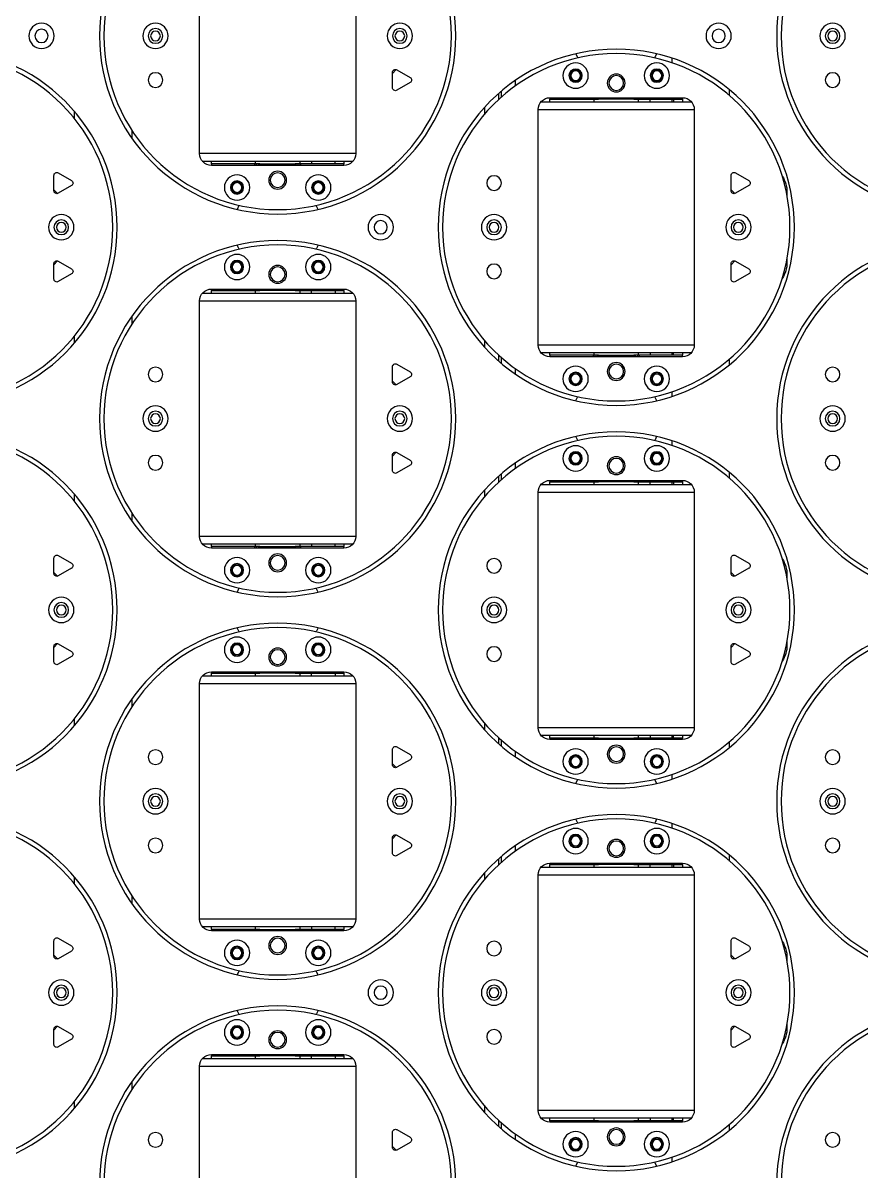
# Model space of a CAD drawing. Header units: millimetres. Extents: x 845401 to 948039, y 511594 to 550263.
# Drawn here: x 923646.1 to 923930.8, y 531751.1 to 532141.1 of the extents above; entities that cross this region are included whole.
import ezdxf

# ---------------------------------------------------------------- set-up
doc = ezdxf.new("R2010")
doc.units = ezdxf.units.MM
doc.layers.add('00', color=7, linetype='Continuous')
doc.layers.add('A-剖-0.10mm.......SECT-L01', color=255, linetype='Continuous', lineweight=18)

# ---------------------------------------------------------------- blocks, each defined once
blk = doc.blocks.new('1260包胶摆轮')
at = {"color": 7, "linetype": 'Continuous', "lineweight": 25}
for p, q in [((4842352.88, 878751.8), (4842352.88, 878671.8)), ((4842405.88, 878671.8), (4842405.88, 878751.8)), ((4842513.38, 878704.24), (4842513.38, 878702.66)), ((4842418.38, 878699.05), (4842419.64, 878700.36)), ((4842418.38, 878699.4), (4842418.38, 878694.2)), ((4842424.38, 878697.66), (4842419.88, 878700.26)), ((4842419.88, 878693.33), (4842424.38, 878695.93)), ((4842532.88, 878693.47), (4842532.88, 878691.51)), ((4842454.38, 878690.17), (4842454.38, 878692.19)), ((4842455.38, 878693.05), (4842455.38, 878691.07)), ((4842516.88, 878690.8), (4842471.88, 878690.8)), ((4842471.88, 878690.3), (4842471.88, 878690.8)), ((4842486.63, 878690.3), (4842471.88, 878690.3)), ((4842471.88, 878690.3), (4842471.88, 878689.3)), ((4842486.63, 878690.8), (4842486.63, 878690.3)), ((4842487.22, 878690.3), (4842486.63, 878690.3)), ((4842486.88, 878690.3), (4842486.88, 878689.3)), ((4842487.8, 878690.3), (4842487.22, 878690.3)), ((4842488.38, 878690.3), (4842487.8, 878690.3)), ((4842488.38, 878690.8), (4842488.38, 878690.3)), ((4842488.38, 878690.3), (4842500.38, 878690.3)), ((4842500.38, 878690.3), (4842500.38, 878690.8)), ((4842500.97, 878690.3), (4842500.38, 878690.3)), ((4842501.55, 878690.3), (4842500.97, 878690.3)), ((4842502.13, 878690.3), (4842501.55, 878690.3)), ((4842501.88, 878689.3), (4842501.88, 878690.3)), ((4842502.13, 878690.3), (4842502.13, 878690.8)), ((4842516.88, 878690.3), (4842502.13, 878690.3)), ((4842505.88, 878689.3), (4842505.88, 878690.3)), ((4842513.38, 878690.3), (4842513.38, 878689.3)), ((4842513.88, 878690.3), (4842513.88, 878689.3)), ((4842516.88, 878690.8), (4842516.88, 878690.3)), ((4842516.88, 878689.3), (4842516.88, 878690.3)), ((4842310.38, 878686.1), (4842310.38, 878683.75)), ((4842467.88, 878686.8), (4842467.88, 878606.8)), ((4842468.76, 878689.3), (4842520.01, 878689.3)), ((4842520.88, 878606.8), (4842520.88, 878686.8)), ((4842329.88, 878677.02), (4842329.88, 878679.7)), ((4842405.01, 878669.3), (4842353.76, 878669.3)), ((4842356.88, 878669.3), (4842356.88, 878668.3)), ((4842356.88, 878668.3), (4842371.63, 878668.3)), ((4842356.88, 878667.8), (4842356.88, 878668.3)), ((4842356.88, 878667.8), (4842401.88, 878667.8)), ((4842371.63, 878668.3), (4842371.63, 878667.8)), ((4842371.63, 878668.3), (4842372.22, 878668.3)), ((4842371.88, 878669.3), (4842371.88, 878668.3)), ((4842372.22, 878668.3), (4842372.8, 878668.3)), ((4842372.8, 878668.3), (4842373.38, 878668.3)), ((4842385.38, 878668.3), (4842373.38, 878668.3)), ((4842373.38, 878668.3), (4842373.38, 878667.8)), ((4842385.38, 878667.8), (4842385.38, 878668.3)), ((4842385.38, 878668.3), (4842385.97, 878668.3)), ((4842385.97, 878668.3), (4842386.55, 878668.3)), ((4842386.55, 878668.3), (4842387.13, 878668.3)), ((4842386.88, 878668.3), (4842386.88, 878669.3)), ((4842387.13, 878668.3), (4842401.88, 878668.3)), ((4842387.13, 878667.8), (4842387.13, 878668.3)), ((4842390.88, 878669.3), (4842390.88, 878668.3)), ((4842398.88, 878668.3), (4842398.88, 878669.3)), ((4842401.88, 878668.3), (4842401.88, 878669.3)), ((4842401.88, 878668.3), (4842401.88, 878667.8)), ((4842303.38, 878664.4), (4842303.38, 878659.2)), ((4842309.38, 878662.66), (4842304.88, 878665.26)), ((4842533.38, 878664.4), (4842533.38, 878659.2)), ((4842539.38, 878662.66), (4842534.88, 878665.26)), ((4842304.64, 878658.23), (4842303.38, 878659.54)), ((4842304.88, 878658.33), (4842309.38, 878660.93)), ((4842534.64, 878658.23), (4842533.38, 878659.54)), ((4842534.88, 878658.33), (4842539.38, 878660.93)), ((4842552.38, 878657.63), (4842552.38, 878658.8)), ((4842303.38, 878634.05), (4842304.64, 878635.36)), ((4842309.38, 878632.66), (4842304.88, 878635.26)), ((4842533.38, 878634.05), (4842534.64, 878635.36)), ((4842539.38, 878632.66), (4842534.88, 878635.26)), ((4842552.38, 878634.8), (4842552.38, 878635.96)), ((4842303.38, 878634.4), (4842303.38, 878629.2)), ((4842533.38, 878634.4), (4842533.38, 878629.2)), ((4842304.88, 878628.33), (4842309.38, 878630.93)), ((4842534.88, 878628.33), (4842539.38, 878630.93)), ((4842353.76, 878624.3), (4842405.01, 878624.3)), ((4842401.88, 878625.8), (4842356.88, 878625.8)), ((4842356.88, 878625.3), (4842356.88, 878625.8)), ((4842371.63, 878625.3), (4842356.88, 878625.3)), ((4842356.88, 878625.3), (4842356.88, 878624.3)), ((4842371.63, 878625.8), (4842371.63, 878625.3)), ((4842372.22, 878625.3), (4842371.63, 878625.3)), ((4842371.88, 878625.3), (4842371.88, 878624.3)), ((4842372.8, 878625.3), (4842372.22, 878625.3)), ((4842373.38, 878625.3), (4842372.8, 878625.3)), ((4842373.38, 878625.8), (4842373.38, 878625.3)), ((4842373.38, 878625.3), (4842385.38, 878625.3)), ((4842385.38, 878625.3), (4842385.38, 878625.8)), ((4842385.97, 878625.3), (4842385.38, 878625.3)), ((4842386.55, 878625.3), (4842385.97, 878625.3)), ((4842387.13, 878625.3), (4842386.55, 878625.3)), ((4842386.88, 878624.3), (4842386.88, 878625.3)), ((4842387.13, 878625.3), (4842387.13, 878625.8)), ((4842401.88, 878625.3), (4842387.13, 878625.3)), ((4842390.88, 878624.3), (4842390.88, 878625.3)), ((4842398.88, 878625.3), (4842398.88, 878624.3)), ((4842401.88, 878625.8), (4842401.88, 878625.3)), ((4842401.88, 878624.3), (4842401.88, 878625.3)), ((4842352.88, 878621.8), (4842352.88, 878541.8)), ((4842405.88, 878541.8), (4842405.88, 878621.8)), ((4842329.88, 878613.9), (4842329.88, 878616.58)), ((4842310.38, 878609.85), (4842310.38, 878607.5)), ((4842520.01, 878604.3), (4842468.76, 878604.3)), ((4842471.88, 878604.3), (4842471.88, 878603.3)), ((4842486.88, 878604.3), (4842486.88, 878603.3)), ((4842501.88, 878603.3), (4842501.88, 878604.3)), ((4842505.88, 878604.3), (4842505.88, 878603.3)), ((4842513.38, 878604.3), (4842513.38, 878603.3)), ((4842513.88, 878603.3), (4842513.88, 878604.3)), ((4842516.88, 878603.3), (4842516.88, 878604.3)), ((4842424.38, 878597.66), (4842419.88, 878600.26)), ((4842454.38, 878601.41), (4842454.38, 878603.43)), ((4842455.38, 878602.53), (4842455.38, 878600.55)), ((4842471.88, 878603.3), (4842486.63, 878603.3)), ((4842471.88, 878602.8), (4842471.88, 878603.3)), ((4842471.88, 878602.8), (4842516.88, 878602.8)), ((4842486.63, 878603.3), (4842486.63, 878602.8)), ((4842486.63, 878603.3), (4842487.22, 878603.3)), ((4842487.22, 878603.3), (4842487.8, 878603.3)), ((4842487.8, 878603.3), (4842488.38, 878603.3)), ((4842500.38, 878603.3), (4842488.38, 878603.3)), ((4842488.38, 878603.3), (4842488.38, 878602.8)), ((4842500.38, 878602.8), (4842500.38, 878603.3)), ((4842500.38, 878603.3), (4842500.97, 878603.3)), ((4842500.97, 878603.3), (4842501.55, 878603.3)), ((4842501.55, 878603.3), (4842502.13, 878603.3)), ((4842502.13, 878603.3), (4842516.88, 878603.3)), ((4842502.13, 878602.8), (4842502.13, 878603.3)), ((4842516.88, 878603.3), (4842516.88, 878602.8)), ((4842532.88, 878602.09), (4842532.88, 878600.13)), ((4842418.38, 878599.4), (4842418.38, 878594.2)), ((4842419.88, 878593.33), (4842424.38, 878595.93)), ((4842419.64, 878593.23), (4842418.38, 878594.54)), ((4842513.38, 878590.94), (4842513.38, 878589.36)), ((4842513.38, 878574.24), (4842513.38, 878572.66)), ((4842418.38, 878569.05), (4842419.64, 878570.36)), ((4842418.38, 878569.4), (4842418.38, 878564.2)), ((4842424.38, 878567.66), (4842419.88, 878570.26)), ((4842419.88, 878563.33), (4842424.38, 878565.93)), ((4842454.38, 878560.17), (4842454.38, 878562.19)), ((4842455.38, 878563.05), (4842455.38, 878561.07)), ((4842532.88, 878563.47), (4842532.88, 878561.51)), ((4842468.76, 878559.3), (4842520.01, 878559.3)), ((4842516.88, 878560.8), (4842471.88, 878560.8)), ((4842471.88, 878560.3), (4842471.88, 878560.8)), ((4842486.63, 878560.3), (4842471.88, 878560.3)), ((4842471.88, 878560.3), (4842471.88, 878559.3)), ((4842486.63, 878560.8), (4842486.63, 878560.3)), ((4842487.22, 878560.3), (4842486.63, 878560.3)), ((4842486.88, 878560.3), (4842486.88, 878559.3)), ((4842487.8, 878560.3), (4842487.22, 878560.3)), ((4842488.38, 878560.3), (4842487.8, 878560.3)), ((4842488.38, 878560.8), (4842488.38, 878560.3)), ((4842488.38, 878560.3), (4842500.38, 878560.3)), ((4842500.38, 878560.3), (4842500.38, 878560.8)), ((4842500.97, 878560.3), (4842500.38, 878560.3)), ((4842501.55, 878560.3), (4842500.97, 878560.3)), ((4842502.13, 878560.3), (4842501.55, 878560.3)), ((4842501.88, 878559.3), (4842501.88, 878560.3)), ((4842502.13, 878560.3), (4842502.13, 878560.8)), ((4842516.88, 878560.3), (4842502.13, 878560.3)), ((4842505.88, 878559.3), (4842505.88, 878560.3)), ((4842513.38, 878560.3), (4842513.38, 878559.3)), ((4842513.88, 878560.3), (4842513.88, 878559.3)), ((4842516.88, 878560.8), (4842516.88, 878560.3)), ((4842516.88, 878559.3), (4842516.88, 878560.3)), ((4842310.38, 878556.1), (4842310.38, 878553.75)), ((4842467.88, 878556.8), (4842467.88, 878476.8)), ((4842520.88, 878476.8), (4842520.88, 878556.8)), ((4842329.88, 878547.02), (4842329.88, 878549.7)), ((4842405.01, 878539.3), (4842353.76, 878539.3)), ((4842356.88, 878539.3), (4842356.88, 878538.3)), ((4842356.88, 878538.3), (4842371.63, 878538.3)), ((4842356.88, 878537.8), (4842356.88, 878538.3)), ((4842356.88, 878537.8), (4842401.88, 878537.8)), ((4842371.63, 878538.3), (4842371.63, 878537.8)), ((4842371.63, 878538.3), (4842372.22, 878538.3)), ((4842371.88, 878539.3), (4842371.88, 878538.3)), ((4842372.22, 878538.3), (4842372.8, 878538.3)), ((4842372.8, 878538.3), (4842373.38, 878538.3)), ((4842385.38, 878538.3), (4842373.38, 878538.3)), ((4842373.38, 878538.3), (4842373.38, 878537.8)), ((4842385.38, 878537.8), (4842385.38, 878538.3)), ((4842385.38, 878538.3), (4842385.97, 878538.3)), ((4842385.97, 878538.3), (4842386.55, 878538.3)), ((4842386.55, 878538.3), (4842387.13, 878538.3)), ((4842386.88, 878538.3), (4842386.88, 878539.3)), ((4842387.13, 878538.3), (4842401.88, 878538.3)), ((4842387.13, 878537.8), (4842387.13, 878538.3)), ((4842390.88, 878539.3), (4842390.88, 878538.3)), ((4842398.88, 878538.3), (4842398.88, 878539.3)), ((4842401.88, 878538.3), (4842401.88, 878539.3)), ((4842401.88, 878538.3), (4842401.88, 878537.8)), ((4842303.38, 878534.4), (4842303.38, 878529.2)), ((4842309.38, 878532.66), (4842304.88, 878535.26)), ((4842533.38, 878534.4), (4842533.38, 878529.2)), ((4842539.38, 878532.66), (4842534.88, 878535.26)), ((4842304.88, 878528.33), (4842309.38, 878530.93)), ((4842534.88, 878528.33), (4842539.38, 878530.93)), ((4842304.64, 878528.23), (4842303.38, 878529.54)), ((4842534.64, 878528.23), (4842533.38, 878529.54)), ((4842552.38, 878527.63), (4842552.38, 878528.8)), ((4842303.38, 878504.05), (4842304.64, 878505.36)), ((4842303.38, 878504.4), (4842303.38, 878499.2)), ((4842309.38, 878502.66), (4842304.88, 878505.26)), ((4842533.38, 878504.05), (4842534.64, 878505.36)), ((4842533.38, 878504.4), (4842533.38, 878499.2)), ((4842539.38, 878502.66), (4842534.88, 878505.26)), ((4842552.38, 878504.8), (4842552.38, 878505.96)), ((4842304.88, 878498.33), (4842309.38, 878500.93)), ((4842534.88, 878498.33), (4842539.38, 878500.93)), ((4842401.88, 878495.8), (4842356.88, 878495.8)), ((4842356.88, 878495.3), (4842356.88, 878495.8)), ((4842371.63, 878495.3), (4842356.88, 878495.3)), ((4842356.88, 878495.3), (4842356.88, 878494.3)), ((4842371.63, 878495.8), (4842371.63, 878495.3)), ((4842372.22, 878495.3), (4842371.63, 878495.3)), ((4842371.88, 878495.3), (4842371.88, 878494.3)), ((4842372.8, 878495.3), (4842372.22, 878495.3)), ((4842373.38, 878495.3), (4842372.8, 878495.3)), ((4842373.38, 878495.8), (4842373.38, 878495.3)), ((4842373.38, 878495.3), (4842385.38, 878495.3)), ((4842385.38, 878495.3), (4842385.38, 878495.8)), ((4842385.97, 878495.3), (4842385.38, 878495.3)), ((4842386.55, 878495.3), (4842385.97, 878495.3)), ((4842387.13, 878495.3), (4842386.55, 878495.3)), ((4842386.88, 878494.3), (4842386.88, 878495.3)), ((4842387.13, 878495.3), (4842387.13, 878495.8)), ((4842401.88, 878495.3), (4842387.13, 878495.3)), ((4842390.88, 878494.3), (4842390.88, 878495.3)), ((4842398.88, 878495.3), (4842398.88, 878494.3)), ((4842401.88, 878495.8), (4842401.88, 878495.3)), ((4842401.88, 878494.3), (4842401.88, 878495.3)), ((4842352.88, 878491.8), (4842352.88, 878411.8)), ((4842353.76, 878494.3), (4842405.01, 878494.3)), ((4842405.88, 878411.8), (4842405.88, 878491.8)), ((4842329.88, 878483.9), (4842329.88, 878486.58)), ((4842310.38, 878479.85), (4842310.38, 878477.5)), ((4842454.38, 878471.41), (4842454.38, 878473.43)), ((4842455.38, 878472.53), (4842455.38, 878470.55)), ((4842520.01, 878474.3), (4842468.76, 878474.3)), ((4842471.88, 878474.3), (4842471.88, 878473.3)), ((4842471.88, 878473.3), (4842486.63, 878473.3)), ((4842471.88, 878472.8), (4842471.88, 878473.3)), ((4842471.88, 878472.8), (4842516.88, 878472.8)), ((4842486.63, 878473.3), (4842486.63, 878472.8)), ((4842486.63, 878473.3), (4842487.22, 878473.3)), ((4842486.88, 878474.3), (4842486.88, 878473.3)), ((4842487.22, 878473.3), (4842487.8, 878473.3)), ((4842487.8, 878473.3), (4842488.38, 878473.3)), ((4842500.38, 878473.3), (4842488.38, 878473.3)), ((4842488.38, 878473.3), (4842488.38, 878472.8)), ((4842500.38, 878472.8), (4842500.38, 878473.3)), ((4842500.38, 878473.3), (4842500.97, 878473.3)), ((4842500.97, 878473.3), (4842501.55, 878473.3)), ((4842501.55, 878473.3), (4842502.13, 878473.3)), ((4842501.88, 878473.3), (4842501.88, 878474.3)), ((4842502.13, 878472.8), (4842502.13, 878473.3)), ((4842502.13, 878473.3), (4842516.88, 878473.3)), ((4842505.88, 878474.3), (4842505.88, 878473.3)), ((4842513.38, 878474.3), (4842513.38, 878473.3)), ((4842513.88, 878473.3), (4842513.88, 878474.3)), ((4842516.88, 878473.3), (4842516.88, 878474.3)), ((4842516.88, 878473.3), (4842516.88, 878472.8)), ((4842532.88, 878472.09), (4842532.88, 878470.13)), ((4842418.38, 878469.4), (4842418.38, 878464.2)), ((4842424.38, 878467.66), (4842419.88, 878470.26)), ((4842419.64, 878463.23), (4842418.38, 878464.54)), ((4842419.88, 878463.33), (4842424.38, 878465.93)), ((4842513.38, 878460.94), (4842513.38, 878459.36)), ((4842513.38, 878444.24), (4842513.38, 878442.66)), ((4842418.38, 878439.05), (4842419.64, 878440.36)), ((4842424.38, 878437.66), (4842419.88, 878440.26)), ((4842418.38, 878439.4), (4842418.38, 878434.2)), ((4842419.88, 878433.33), (4842424.38, 878435.93)), ((4842454.38, 878430.17), (4842454.38, 878432.19)), ((4842455.38, 878433.05), (4842455.38, 878431.07)), ((4842532.88, 878433.47), (4842532.88, 878431.51)), ((4842468.76, 878429.3), (4842520.01, 878429.3)), ((4842516.88, 878430.8), (4842471.88, 878430.8)), ((4842471.88, 878430.3), (4842471.88, 878430.8)), ((4842486.63, 878430.3), (4842471.88, 878430.3)), ((4842471.88, 878430.3), (4842471.88, 878429.3)), ((4842486.63, 878430.8), (4842486.63, 878430.3)), ((4842487.22, 878430.3), (4842486.63, 878430.3)), ((4842486.88, 878430.3), (4842486.88, 878429.3)), ((4842487.8, 878430.3), (4842487.22, 878430.3)), ((4842488.38, 878430.3), (4842487.8, 878430.3)), ((4842488.38, 878430.8), (4842488.38, 878430.3)), ((4842488.38, 878430.3), (4842500.38, 878430.3)), ((4842500.38, 878430.3), (4842500.38, 878430.8)), ((4842500.97, 878430.3), (4842500.38, 878430.3)), ((4842501.55, 878430.3), (4842500.97, 878430.3)), ((4842502.13, 878430.3), (4842501.55, 878430.3)), ((4842501.88, 878429.3), (4842501.88, 878430.3)), ((4842502.13, 878430.3), (4842502.13, 878430.8)), ((4842516.88, 878430.3), (4842502.13, 878430.3)), ((4842505.88, 878429.3), (4842505.88, 878430.3)), ((4842513.38, 878430.3), (4842513.38, 878429.3)), ((4842513.88, 878430.3), (4842513.88, 878429.3)), ((4842516.88, 878430.8), (4842516.88, 878430.3)), ((4842516.88, 878429.3), (4842516.88, 878430.3)), ((4842310.38, 878426.1), (4842310.38, 878423.75)), ((4842467.88, 878426.8), (4842467.88, 878346.8)), ((4842520.88, 878346.8), (4842520.88, 878426.8)), ((4842329.88, 878417.02), (4842329.88, 878419.7)), ((4842405.01, 878409.3), (4842353.76, 878409.3)), ((4842356.88, 878409.3), (4842356.88, 878408.3)), ((4842371.88, 878409.3), (4842371.88, 878408.3)), ((4842386.88, 878408.3), (4842386.88, 878409.3)), ((4842390.88, 878409.3), (4842390.88, 878408.3)), ((4842398.88, 878408.3), (4842398.88, 878409.3)), ((4842401.88, 878408.3), (4842401.88, 878409.3)), ((4842309.38, 878402.66), (4842304.88, 878405.26)), ((4842356.88, 878407.8), (4842356.88, 878408.3)), ((4842356.88, 878408.3), (4842371.63, 878408.3)), ((4842356.88, 878407.8), (4842401.88, 878407.8)), ((4842371.63, 878408.3), (4842371.63, 878407.8)), ((4842371.63, 878408.3), (4842372.22, 878408.3)), ((4842372.22, 878408.3), (4842372.8, 878408.3)), ((4842372.8, 878408.3), (4842373.38, 878408.3)), ((4842385.38, 878408.3), (4842373.38, 878408.3)), ((4842373.38, 878408.3), (4842373.38, 878407.8)), ((4842385.38, 878407.8), (4842385.38, 878408.3)), ((4842385.38, 878408.3), (4842385.97, 878408.3)), ((4842385.97, 878408.3), (4842386.55, 878408.3)), ((4842386.55, 878408.3), (4842387.13, 878408.3)), ((4842387.13, 878408.3), (4842401.88, 878408.3)), ((4842387.13, 878407.8), (4842387.13, 878408.3)), ((4842401.88, 878408.3), (4842401.88, 878407.8)), ((4842539.38, 878402.66), (4842534.88, 878405.26)), ((4842303.38, 878404.4), (4842303.38, 878399.2)), ((4842304.88, 878398.33), (4842309.38, 878400.93)), ((4842533.38, 878404.4), (4842533.38, 878399.2)), ((4842534.88, 878398.33), (4842539.38, 878400.93)), ((4842304.64, 878398.23), (4842303.38, 878399.54)), ((4842534.64, 878398.23), (4842533.38, 878399.54)), ((4842552.38, 878397.63), (4842552.38, 878398.8)), ((4842303.38, 878374.05), (4842304.64, 878375.36)), ((4842303.38, 878374.4), (4842303.38, 878369.2)), ((4842309.38, 878372.66), (4842304.88, 878375.26)), ((4842533.38, 878374.05), (4842534.64, 878375.36)), ((4842533.38, 878374.4), (4842533.38, 878369.2)), ((4842539.38, 878372.66), (4842534.88, 878375.26)), ((4842552.38, 878374.8), (4842552.38, 878375.96)), ((4842304.88, 878368.33), (4842309.38, 878370.93)), ((4842534.88, 878368.33), (4842539.38, 878370.93)), ((4842353.76, 878364.3), (4842405.01, 878364.3)), ((4842401.88, 878365.8), (4842356.88, 878365.8)), ((4842356.88, 878365.3), (4842356.88, 878365.8)), ((4842371.63, 878365.3), (4842356.88, 878365.3)), ((4842356.88, 878365.3), (4842356.88, 878364.3)), ((4842371.63, 878365.8), (4842371.63, 878365.3)), ((4842372.22, 878365.3), (4842371.63, 878365.3)), ((4842371.88, 878365.3), (4842371.88, 878364.3)), ((4842372.8, 878365.3), (4842372.22, 878365.3)), ((4842373.38, 878365.3), (4842372.8, 878365.3)), ((4842373.38, 878365.8), (4842373.38, 878365.3)), ((4842373.38, 878365.3), (4842385.38, 878365.3)), ((4842385.38, 878365.3), (4842385.38, 878365.8)), ((4842385.97, 878365.3), (4842385.38, 878365.3)), ((4842386.55, 878365.3), (4842385.97, 878365.3)), ((4842387.13, 878365.3), (4842386.55, 878365.3)), ((4842386.88, 878364.3), (4842386.88, 878365.3)), ((4842387.13, 878365.3), (4842387.13, 878365.8)), ((4842401.88, 878365.3), (4842387.13, 878365.3)), ((4842390.88, 878364.3), (4842390.88, 878365.3)), ((4842398.88, 878365.3), (4842398.88, 878364.3)), ((4842401.88, 878365.8), (4842401.88, 878365.3)), ((4842401.88, 878364.3), (4842401.88, 878365.3)), ((4842352.88, 878361.8), (4842352.88, 878281.8)), ((4842405.88, 878281.8), (4842405.88, 878361.8)), ((4842329.88, 878353.9), (4842329.88, 878356.58)), ((4842310.38, 878349.85), (4842310.38, 878347.5)), ((4842454.38, 878341.41), (4842454.38, 878343.43)), ((4842455.38, 878342.53), (4842455.38, 878340.55)), ((4842520.01, 878344.3), (4842468.76, 878344.3)), ((4842471.88, 878344.3), (4842471.88, 878343.3)), ((4842471.88, 878342.8), (4842471.88, 878343.3)), ((4842471.88, 878343.3), (4842486.63, 878343.3)), ((4842471.88, 878342.8), (4842516.88, 878342.8)), ((4842486.63, 878343.3), (4842486.63, 878342.8)), ((4842486.63, 878343.3), (4842487.22, 878343.3)), ((4842486.88, 878344.3), (4842486.88, 878343.3)), ((4842487.22, 878343.3), (4842487.8, 878343.3)), ((4842487.8, 878343.3), (4842488.38, 878343.3)), ((4842500.38, 878343.3), (4842488.38, 878343.3)), ((4842488.38, 878343.3), (4842488.38, 878342.8)), ((4842500.38, 878342.8), (4842500.38, 878343.3)), ((4842500.38, 878343.3), (4842500.97, 878343.3)), ((4842500.97, 878343.3), (4842501.55, 878343.3)), ((4842501.55, 878343.3), (4842502.13, 878343.3)), ((4842501.88, 878343.3), (4842501.88, 878344.3)), ((4842502.13, 878343.3), (4842516.88, 878343.3)), ((4842502.13, 878342.8), (4842502.13, 878343.3)), ((4842505.88, 878344.3), (4842505.88, 878343.3)), ((4842513.38, 878344.3), (4842513.38, 878343.3)), ((4842513.88, 878343.3), (4842513.88, 878344.3)), ((4842516.88, 878343.3), (4842516.88, 878344.3)), ((4842516.88, 878343.3), (4842516.88, 878342.8)), ((4842418.38, 878339.4), (4842418.38, 878334.2)), ((4842424.38, 878337.66), (4842419.88, 878340.26)), ((4842532.88, 878342.09), (4842532.88, 878340.13)), ((4842419.88, 878333.33), (4842424.38, 878335.93)), ((4842419.64, 878333.23), (4842418.38, 878334.54)), ((4842513.38, 878330.94), (4842513.38, 878329.36))]:
    blk.add_line(p, q, dxfattribs=at)
at = {"color": 8, "linetype": 'Continuous', "lineweight": 25}
for p, q in [((4842460.12, 878696.66), (4842460.12, 878694.83)), ((4842487.22, 878690.8), (4842487.22, 878690.3)), ((4842487.8, 878690.3), (4842487.8, 878690.8)), ((4842500.97, 878690.8), (4842500.97, 878690.3)), ((4842501.55, 878690.3), (4842501.55, 878690.8)), ((4842449.64, 878685.26), (4842449.64, 878687.52)), ((4842520.88, 878686.8), (4842467.88, 878686.8)), ((4842352.88, 878671.8), (4842405.88, 878671.8)), ((4842372.22, 878668.3), (4842372.22, 878667.8)), ((4842372.8, 878667.8), (4842372.8, 878668.3)), ((4842385.97, 878668.3), (4842385.97, 878667.8)), ((4842386.55, 878667.8), (4842386.55, 878668.3)), ((4842372.22, 878625.8), (4842372.22, 878625.3)), ((4842372.8, 878625.3), (4842372.8, 878625.8)), ((4842385.97, 878625.8), (4842385.97, 878625.3)), ((4842386.55, 878625.3), (4842386.55, 878625.8)), ((4842405.88, 878621.8), (4842352.88, 878621.8)), ((4842449.64, 878606.07), (4842449.64, 878608.34)), ((4842467.88, 878606.8), (4842520.88, 878606.8)), ((4842487.22, 878603.3), (4842487.22, 878602.8)), ((4842487.8, 878602.8), (4842487.8, 878603.3)), ((4842500.97, 878603.3), (4842500.97, 878602.8)), ((4842501.55, 878602.8), (4842501.55, 878603.3)), ((4842460.12, 878598.77), (4842460.12, 878596.94)), ((4842460.12, 878566.66), (4842460.12, 878564.83)), ((4842449.64, 878555.26), (4842449.64, 878557.52)), ((4842487.22, 878560.8), (4842487.22, 878560.3)), ((4842487.8, 878560.3), (4842487.8, 878560.8)), ((4842500.97, 878560.8), (4842500.97, 878560.3)), ((4842501.55, 878560.3), (4842501.55, 878560.8)), ((4842520.88, 878556.8), (4842467.88, 878556.8)), ((4842352.88, 878541.8), (4842405.88, 878541.8)), ((4842372.22, 878538.3), (4842372.22, 878537.8)), ((4842372.8, 878537.8), (4842372.8, 878538.3)), ((4842385.97, 878538.3), (4842385.97, 878537.8)), ((4842386.55, 878537.8), (4842386.55, 878538.3)), ((4842372.22, 878495.8), (4842372.22, 878495.3)), ((4842372.8, 878495.3), (4842372.8, 878495.8)), ((4842385.97, 878495.8), (4842385.97, 878495.3)), ((4842386.55, 878495.3), (4842386.55, 878495.8)), ((4842405.88, 878491.8), (4842352.88, 878491.8)), ((4842449.64, 878476.07), (4842449.64, 878478.34)), ((4842467.88, 878476.8), (4842520.88, 878476.8)), ((4842487.22, 878473.3), (4842487.22, 878472.8)), ((4842487.8, 878472.8), (4842487.8, 878473.3)), ((4842500.97, 878473.3), (4842500.97, 878472.8)), ((4842501.55, 878472.8), (4842501.55, 878473.3)), ((4842460.12, 878468.77), (4842460.12, 878466.94)), ((4842460.12, 878436.66), (4842460.12, 878434.83)), ((4842487.22, 878430.8), (4842487.22, 878430.3)), ((4842487.8, 878430.3), (4842487.8, 878430.8)), ((4842500.97, 878430.8), (4842500.97, 878430.3)), ((4842501.55, 878430.3), (4842501.55, 878430.8)), ((4842449.64, 878425.26), (4842449.64, 878427.52)), ((4842520.88, 878426.8), (4842467.88, 878426.8)), ((4842352.88, 878411.8), (4842405.88, 878411.8)), ((4842372.22, 878408.3), (4842372.22, 878407.8)), ((4842372.8, 878407.8), (4842372.8, 878408.3)), ((4842385.97, 878408.3), (4842385.97, 878407.8)), ((4842386.55, 878407.8), (4842386.55, 878408.3)), ((4842372.22, 878365.8), (4842372.22, 878365.3)), ((4842372.8, 878365.3), (4842372.8, 878365.8)), ((4842385.97, 878365.8), (4842385.97, 878365.3)), ((4842386.55, 878365.3), (4842386.55, 878365.8)), ((4842405.88, 878361.8), (4842352.88, 878361.8)), ((4842449.64, 878346.07), (4842449.64, 878348.34)), ((4842467.88, 878346.8), (4842520.88, 878346.8)), ((4842487.22, 878343.3), (4842487.22, 878342.8)), ((4842487.8, 878342.8), (4842487.8, 878343.3)), ((4842500.97, 878343.3), (4842500.97, 878342.8)), ((4842501.55, 878342.8), (4842501.55, 878343.3)), ((4842460.12, 878338.77), (4842460.12, 878336.94))]:
    blk.add_line(p, q, dxfattribs=at)
at = {"color": 7, "linetype": 'Continuous', "lineweight": 25, "flags": 128}
for points in [[(4842480.67, 878705.72), (4842480.69, 878705.66), (4842481.36, 878704.34)], [(4842507.4, 878704.34), (4842508.07, 878705.66), (4842508.1, 878705.72)], [(4842366.36, 878654.25), (4842366.2, 878653.96), (4842365.67, 878652.87)], [(4842393.1, 878652.87), (4842392.56, 878653.96), (4842392.4, 878654.25)], [(4842365.67, 878640.72), (4842365.69, 878640.66), (4842366.36, 878639.34)], [(4842392.4, 878639.34), (4842393.07, 878640.66), (4842393.1, 878640.72)], [(4842481.36, 878589.25), (4842481.2, 878588.96), (4842480.67, 878587.87)], [(4842508.1, 878587.87), (4842507.56, 878588.96), (4842507.4, 878589.25)], [(4842480.67, 878575.72), (4842480.69, 878575.66), (4842481.36, 878574.34)], [(4842507.4, 878574.34), (4842508.07, 878575.66), (4842508.1, 878575.72)], [(4842366.36, 878524.25), (4842366.2, 878523.96), (4842365.67, 878522.87)], [(4842393.1, 878522.87), (4842392.56, 878523.96), (4842392.4, 878524.25)], [(4842365.67, 878510.72), (4842365.69, 878510.66), (4842366.36, 878509.34)], [(4842392.4, 878509.34), (4842393.07, 878510.66), (4842393.1, 878510.72)], [(4842481.36, 878459.25), (4842481.2, 878458.96), (4842480.67, 878457.87)], [(4842508.1, 878457.87), (4842507.56, 878458.96), (4842507.4, 878459.25)], [(4842480.67, 878445.72), (4842480.69, 878445.66), (4842481.36, 878444.34)], [(4842507.4, 878444.34), (4842508.07, 878445.66), (4842508.1, 878445.72)], [(4842366.36, 878394.25), (4842366.2, 878393.96), (4842365.67, 878392.87)], [(4842393.1, 878392.87), (4842392.56, 878393.96), (4842392.4, 878394.25)], [(4842365.67, 878380.72), (4842365.69, 878380.66), (4842366.36, 878379.34)], [(4842392.4, 878379.34), (4842393.07, 878380.66), (4842393.1, 878380.72)], [(4842481.36, 878329.25), (4842481.2, 878328.96), (4842480.67, 878327.87)], [(4842508.1, 878327.87), (4842507.56, 878328.96), (4842507.4, 878329.25)]]:
    blk.add_lwpolyline(points, dxfattribs=at)
at = {"color": 7, "linetype": 'Continuous', "lineweight": 25}
for centre, radius in [((4842379.38, 878711.8), 60.5), ((4842609.38, 878711.8), 60.5), ((4842379.38, 878711.8), 59), ((4842609.38, 878711.8), 59), ((4842264.38, 878646.8), 60.5), ((4842264.38, 878646.8), 59), ((4842494.38, 878646.8), 60.5), ((4842494.38, 878646.8), 59), ((4842480.58, 878698.3), 4.3), ((4842508.18, 878698.3), 4.3), ((4842337.88, 878696.8), 2.5), ((4842480.58, 878698.3), 2.25), ((4842480.58, 878698.3), 2.02), ((4842480.58, 878698.3), 1.65), ((4842494.38, 878695.8), 3.03), ((4842494.38, 878695.8), 2.5), ((4842508.18, 878698.3), 2.25), ((4842508.18, 878698.3), 2.02), ((4842508.18, 878698.3), 1.65), ((4842567.88, 878696.8), 2.5), ((4842365.58, 878660.3), 4.3), ((4842365.58, 878660.3), 2.25), ((4842365.58, 878660.3), 2.03), ((4842379.38, 878662.8), 3.03), ((4842379.38, 878662.8), 2.5), ((4842393.18, 878660.3), 4.3), ((4842393.18, 878660.3), 2.25), ((4842393.18, 878660.3), 2.03), ((4842452.88, 878661.8), 2.5), ((4842365.58, 878660.3), 1.65), ((4842393.18, 878660.3), 1.65), ((4842305.88, 878646.8), 4.3), ((4842414.38, 878646.8), 4.3), ((4842452.88, 878646.8), 4.3), ((4842535.88, 878646.8), 4.3), ((4842305.88, 878646.8), 2.5), ((4842305.88, 878646.8), 1.65), ((4842414.38, 878646.8), 2.25), ((4842452.88, 878646.8), 2.5), ((4842452.88, 878646.8), 1.65), ((4842535.88, 878646.8), 2.5), ((4842535.88, 878646.8), 1.65), ((4842379.38, 878581.8), 60.5), ((4842379.38, 878581.8), 59), ((4842609.38, 878581.8), 60.5), ((4842609.38, 878581.8), 59), ((4842365.58, 878633.3), 4.3), ((4842365.58, 878633.3), 2.25), ((4842365.58, 878633.3), 2.03), ((4842365.58, 878633.3), 1.65), ((4842393.18, 878633.3), 4.3), ((4842393.18, 878633.3), 2.25), ((4842393.18, 878633.3), 2.03), ((4842393.18, 878633.3), 1.65), ((4842379.38, 878630.8), 3.03), ((4842379.38, 878630.8), 2.5), ((4842452.88, 878631.8), 2.5), ((4842494.38, 878597.8), 3.03), ((4842494.38, 878597.8), 2.5), ((4842337.88, 878596.8), 2.5), ((4842480.58, 878595.3), 4.3), ((4842480.58, 878595.3), 2.25), ((4842480.58, 878595.3), 2.03), ((4842480.58, 878595.3), 1.65), ((4842508.18, 878595.3), 4.3), ((4842508.18, 878595.3), 2.25), ((4842508.18, 878595.3), 2.03), ((4842508.18, 878595.3), 1.65), ((4842567.88, 878596.8), 2.5), ((4842337.88, 878581.8), 4.3), ((4842337.88, 878581.8), 2.5), ((4842420.88, 878581.8), 4.3), ((4842420.88, 878581.8), 2.5), ((4842567.88, 878581.8), 4.3), ((4842567.88, 878581.8), 2.5), ((4842337.88, 878581.8), 1.65), ((4842420.88, 878581.8), 1.65), ((4842567.88, 878581.8), 1.65), ((4842264.38, 878516.8), 60.5), ((4842494.38, 878516.8), 60.5), ((4842264.38, 878516.8), 59), ((4842494.38, 878516.8), 59), ((4842480.58, 878568.3), 4.3), ((4842508.18, 878568.3), 4.3), ((4842337.88, 878566.8), 2.5), ((4842480.58, 878568.3), 2.25), ((4842480.58, 878568.3), 2.03), ((4842480.58, 878568.3), 1.65), ((4842494.38, 878565.8), 3.03), ((4842508.18, 878568.3), 2.25), ((4842508.18, 878568.3), 2.03), ((4842508.18, 878568.3), 1.65), ((4842567.88, 878566.8), 2.5), ((4842494.38, 878565.8), 2.5), ((4842365.58, 878530.3), 4.3), ((4842379.38, 878532.8), 3.03), ((4842379.38, 878532.8), 2.5), ((4842393.18, 878530.3), 4.3), ((4842452.88, 878531.8), 2.5), ((4842365.58, 878530.3), 2.25), ((4842365.58, 878530.3), 2.03), ((4842365.58, 878530.3), 1.65), ((4842393.18, 878530.3), 2.25), ((4842393.18, 878530.3), 2.03), ((4842393.18, 878530.3), 1.65), ((4842305.88, 878516.8), 4.3), ((4842305.88, 878516.8), 2.5), ((4842305.88, 878516.8), 1.65), ((4842452.88, 878516.8), 4.3), ((4842452.88, 878516.8), 2.5), ((4842452.88, 878516.8), 1.65), ((4842535.88, 878516.8), 4.3), ((4842535.88, 878516.8), 2.5), ((4842535.88, 878516.8), 1.65), ((4842379.38, 878451.8), 60.5), ((4842379.38, 878451.8), 59), ((4842609.38, 878451.8), 60.5), ((4842609.38, 878451.8), 59), ((4842365.58, 878503.3), 4.3), ((4842393.18, 878503.3), 4.3), ((4842365.58, 878503.3), 2.25), ((4842365.58, 878503.3), 2.02), ((4842365.58, 878503.3), 1.65), ((4842379.38, 878500.8), 3.03), ((4842379.38, 878500.8), 2.5), ((4842393.18, 878503.3), 2.25), ((4842393.18, 878503.3), 2.02), ((4842393.18, 878503.3), 1.65), ((4842452.88, 878501.8), 2.5), ((4842337.88, 878466.8), 2.5), ((4842480.58, 878465.3), 4.3), ((4842480.58, 878465.3), 2.25), ((4842480.58, 878465.3), 2.02), ((4842494.38, 878467.8), 3.03), ((4842494.38, 878467.8), 2.5), ((4842508.18, 878465.3), 4.3), ((4842508.18, 878465.3), 2.25), ((4842508.18, 878465.3), 2.02), ((4842567.88, 878466.8), 2.5), ((4842480.58, 878465.3), 1.65), ((4842508.18, 878465.3), 1.65), ((4842337.88, 878451.8), 4.3), ((4842420.88, 878451.8), 4.3), ((4842567.88, 878451.8), 4.3), ((4842337.88, 878451.8), 2.5), ((4842337.88, 878451.8), 1.65), ((4842420.88, 878451.8), 2.5), ((4842420.88, 878451.8), 1.65), ((4842567.88, 878451.8), 2.5), ((4842567.88, 878451.8), 1.65), ((4842264.38, 878386.8), 60.5), ((4842264.38, 878386.8), 59), ((4842494.38, 878386.8), 60.5), ((4842494.38, 878386.8), 59), ((4842480.58, 878438.3), 4.3), ((4842480.58, 878438.3), 2.25), ((4842480.58, 878438.3), 2.02), ((4842480.58, 878438.3), 1.65), ((4842508.18, 878438.3), 4.3), ((4842508.18, 878438.3), 2.25), ((4842508.18, 878438.3), 2.02), ((4842508.18, 878438.3), 1.65), ((4842337.88, 878436.8), 2.5), ((4842494.38, 878435.8), 3.03), ((4842494.38, 878435.8), 2.5), ((4842567.88, 878436.8), 2.5), ((4842379.38, 878402.8), 3.03), ((4842379.38, 878402.8), 2.5), ((4842365.58, 878400.3), 4.3), ((4842365.58, 878400.3), 2.25), ((4842365.58, 878400.3), 2.03), ((4842365.58, 878400.3), 1.65), ((4842393.18, 878400.3), 4.3), ((4842393.18, 878400.3), 2.25), ((4842393.18, 878400.3), 2.03), ((4842393.18, 878400.3), 1.65), ((4842452.88, 878401.8), 2.5), ((4842305.88, 878386.8), 4.3), ((4842305.88, 878386.8), 2.5), ((4842414.38, 878386.8), 4.3), ((4842452.88, 878386.8), 4.3), ((4842452.88, 878386.8), 2.5), ((4842535.88, 878386.8), 4.3), ((4842535.88, 878386.8), 2.5), ((4842305.88, 878386.8), 1.65), ((4842414.38, 878386.8), 2.25), ((4842452.88, 878386.8), 1.65), ((4842535.88, 878386.8), 1.65), ((4842379.38, 878321.8), 60.5), ((4842609.38, 878321.8), 60.5), ((4842379.38, 878321.8), 59), ((4842365.58, 878373.3), 4.3), ((4842393.18, 878373.3), 4.3), ((4842609.38, 878321.8), 59), ((4842365.58, 878373.3), 2.25), ((4842365.58, 878373.3), 2.02), ((4842365.58, 878373.3), 1.65), ((4842379.38, 878370.8), 3.03), ((4842393.18, 878373.3), 2.25), ((4842393.18, 878373.3), 2.02), ((4842393.18, 878373.3), 1.65), ((4842452.88, 878371.8), 2.5), ((4842379.38, 878370.8), 2.5), ((4842337.88, 878336.8), 2.5), ((4842480.58, 878335.3), 4.3), ((4842494.38, 878337.8), 3.03), ((4842494.38, 878337.8), 2.5), ((4842508.18, 878335.3), 4.3), ((4842567.88, 878336.8), 2.5), ((4842480.58, 878335.3), 2.25), ((4842480.58, 878335.3), 2.03), ((4842480.58, 878335.3), 1.65), ((4842508.18, 878335.3), 2.25), ((4842508.18, 878335.3), 2.03), ((4842508.18, 878335.3), 1.65), ((4842299.17, 878321.8), 4.3), ((4842299.17, 878321.8), 2.25), ((4842337.88, 878321.8), 4.3), ((4842337.88, 878321.8), 2.5), ((4842337.88, 878321.8), 1.65), ((4842420.88, 878321.8), 4.3), ((4842420.88, 878321.8), 2.5), ((4842420.88, 878321.8), 1.65), ((4842529.17, 878321.8), 4.3), ((4842529.17, 878321.8), 2.25), ((4842567.88, 878321.8), 4.3), ((4842567.88, 878321.8), 2.5), ((4842567.88, 878321.8), 1.65)]:
    blk.add_circle(centre, radius, dxfattribs=at)
for centre, radius, start, end in [((4842419.38, 878699.4), 1, 60, 180), ((4842423.88, 878696.8), 1, 300, 60), ((4842419.38, 878694.2), 1, 180, 300), ((4842471.88, 878686.8), 4, 90, 180), ((4842516.88, 878686.8), 4, 0, 90), ((4842356.88, 878671.8), 4, 180, 270), ((4842401.88, 878671.8), 4, 270, 0), ((4842304.38, 878664.4), 1, 60, 180), ((4842308.88, 878661.8), 1, 300, 60), ((4842534.38, 878664.4), 1, 60, 180), ((4842538.88, 878661.8), 1, 300, 60), ((4842542.63, 878658.8), 9.75, 0, 33.4114), ((4842304.38, 878659.2), 1, 180, 300), ((4842534.38, 878659.2), 1, 180, 300), ((4842304.38, 878634.4), 1, 60, 180), ((4842534.38, 878634.4), 1, 60, 180), ((4842308.88, 878631.8), 1, 300, 60), ((4842538.88, 878631.8), 1, 300, 60), ((4842542.63, 878634.8), 9.75, 326.5886, 0), ((4842304.38, 878629.2), 1, 180, 300), ((4842534.38, 878629.2), 1, 180, 300), ((4842356.88, 878621.8), 4, 90, 180), ((4842401.88, 878621.8), 4, 0, 90), ((4842471.88, 878606.8), 4, 180, 270), ((4842516.88, 878606.8), 4, 270, 0), ((4842419.38, 878599.4), 1, 60, 180), ((4842423.88, 878596.8), 1, 300, 60), ((4842419.38, 878594.2), 1, 180, 300), ((4842419.38, 878569.4), 1, 60, 180), ((4842423.88, 878566.8), 1, 300, 60), ((4842419.38, 878564.2), 1, 180, 300), ((4842471.88, 878556.8), 4, 90, 180), ((4842516.88, 878556.8), 4, 0, 90), ((4842356.88, 878541.8), 4, 180, 270), ((4842401.88, 878541.8), 4, 270, 0), ((4842304.38, 878534.4), 1, 60, 180), ((4842534.38, 878534.4), 1, 60, 180), ((4842542.63, 878528.8), 9.75, 0, 33.4114), ((4842308.88, 878531.8), 1, 300, 60), ((4842538.88, 878531.8), 1, 300, 60), ((4842304.38, 878529.2), 1, 180, 300), ((4842534.38, 878529.2), 1, 180, 300), ((4842304.38, 878504.4), 1, 60, 180), ((4842308.88, 878501.8), 1, 300, 60), ((4842534.38, 878504.4), 1, 60, 180), ((4842538.88, 878501.8), 1, 300, 60), ((4842542.63, 878504.8), 9.75, 326.5886, 0), ((4842304.38, 878499.2), 1, 180, 300), ((4842534.38, 878499.2), 1, 180, 300), ((4842356.88, 878491.8), 4, 90, 180), ((4842401.88, 878491.8), 4, 0, 90), ((4842471.88, 878476.8), 4, 180, 270), ((4842516.88, 878476.8), 4, 270, 0), ((4842419.38, 878469.4), 1, 60, 180), ((4842423.88, 878466.8), 1, 300, 60), ((4842419.38, 878464.2), 1, 180, 300), ((4842419.38, 878439.4), 1, 60, 180), ((4842423.88, 878436.8), 1, 300, 60), ((4842419.38, 878434.2), 1, 180, 300), ((4842471.88, 878426.8), 4, 90, 180), ((4842516.88, 878426.8), 4, 0, 90), ((4842356.88, 878411.8), 4, 180, 270), ((4842401.88, 878411.8), 4, 270, 0), ((4842304.38, 878404.4), 1, 60, 180), ((4842534.38, 878404.4), 1, 60, 180), ((4842308.88, 878401.8), 1, 300, 60), ((4842538.88, 878401.8), 1, 300, 60), ((4842542.63, 878398.8), 9.75, 0, 33.4114), ((4842304.38, 878399.2), 1, 180, 300), ((4842534.38, 878399.2), 1, 180, 300), ((4842304.38, 878374.4), 1, 60, 180), ((4842534.38, 878374.4), 1, 60, 180), ((4842542.63, 878374.8), 9.75, 326.5886, 0), ((4842308.88, 878371.8), 1, 300, 60), ((4842538.88, 878371.8), 1, 300, 60), ((4842304.38, 878369.2), 1, 180, 300), ((4842534.38, 878369.2), 1, 180, 300), ((4842356.88, 878361.8), 4, 90, 180), ((4842401.88, 878361.8), 4, 0, 90), ((4842471.88, 878346.8), 4, 180, 270), ((4842516.88, 878346.8), 4, 270, 0), ((4842419.38, 878339.4), 1, 60, 180), ((4842423.88, 878336.8), 1, 300, 60), ((4842419.38, 878334.2), 1, 180, 300)]:
    blk.add_arc(centre, radius, start, end, dxfattribs=at)
blk = doc.blocks.new('小盘摆轮加过渡板')
at = {"layer": 'A-剖-0.10mm.......SECT-L01', "color": 1, "xscale": -1, "rotation": 180}
blk.add_blockref('1260包胶摆轮', (-4107700.62, 1220537.36), dxfattribs=at)
blk = doc.blocks.new('C线')
blk.add_blockref('小盘摆轮加过渡板', (270923.7, 128758.97, 25.38))

msp = doc.modelspace()

# ---------------------------------------------------------------- block references
at = {"layer": '00'}
msp.add_blockref('C线', (-81869.83, 61162.22), dxfattribs=at)

doc.saveas('drawing.dxf')
